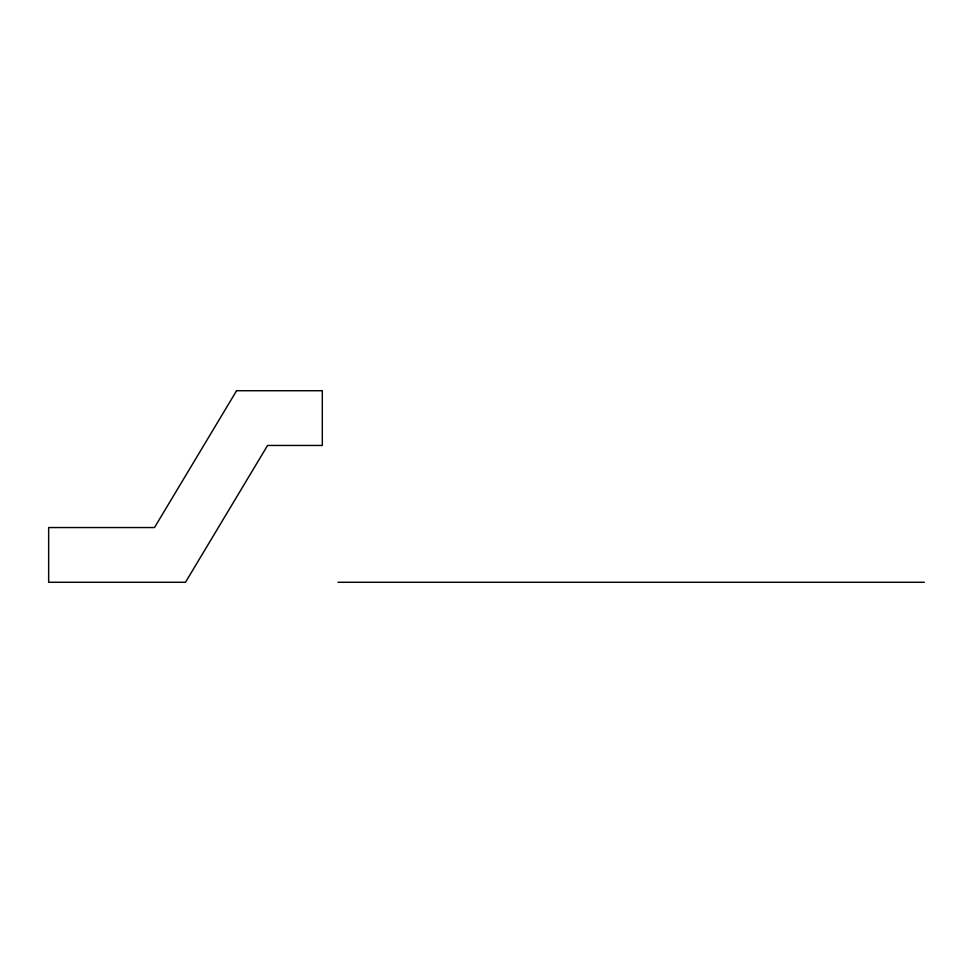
<?xml version="1.0" encoding="UTF-8"?>
<svg xmlns="http://www.w3.org/2000/svg" width="973" height="973" viewBox="0 0 973 973"><rect width="100%" height="100%" fill="white"/><g stroke="black" fill="none" stroke-linecap="round" stroke-linejoin="round"><path stroke-width="1.46" d="M337.947 582.28L924.35 582.28M236.585 390.72L154.488 527.548L48.65 527.548L48.65 582.28L185.478 582.28L267.575 445.452L322.306 445.452L322.306 390.72L236.585 390.72"/></g></svg>
